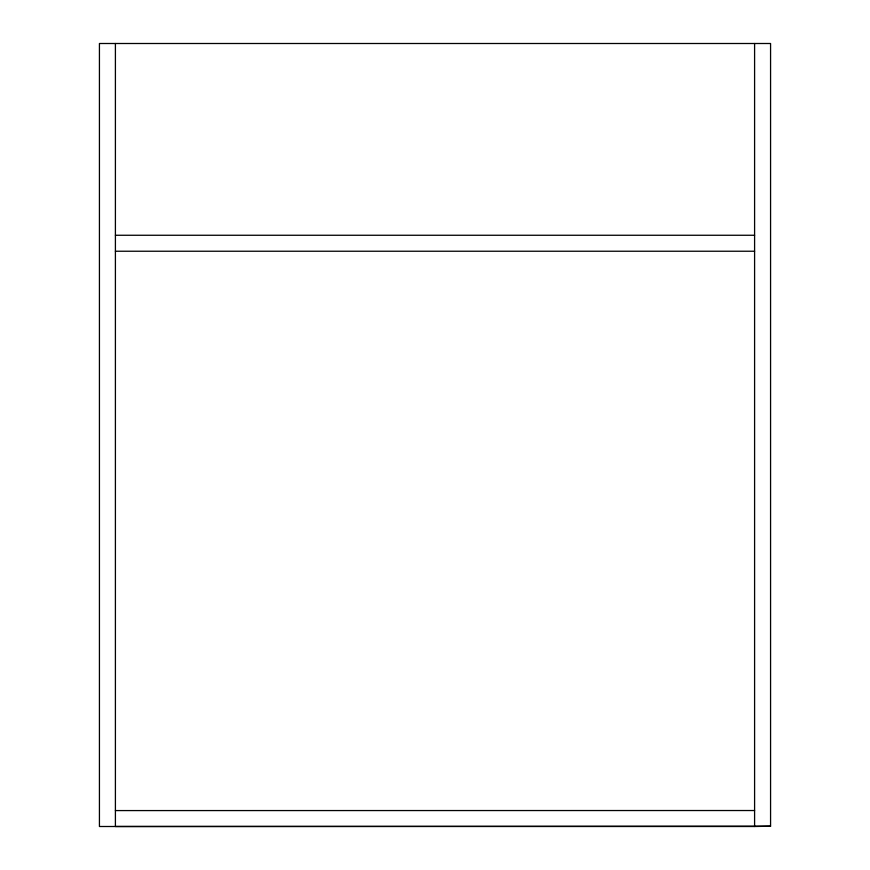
<?xml version="1.0" encoding="UTF-8"?>
<svg xmlns="http://www.w3.org/2000/svg" width="870" height="870" viewBox="0 0 870 870"><rect width="100%" height="100%" fill="white"/><g stroke="black" fill="none" stroke-linecap="round" stroke-linejoin="round"><path stroke-width="1.3" d="M754.594 826.5L770.57 826.195L770.57 43.5L99.43 43.5L99.43 826.5L754.594 826.5L754.594 43.5M115.405 235.259L754.594 235.259M115.405 251.234L754.594 251.234M115.405 810.579L754.594 810.525M770.57 826.195L115.405 826.5L115.405 43.5"/></g></svg>
